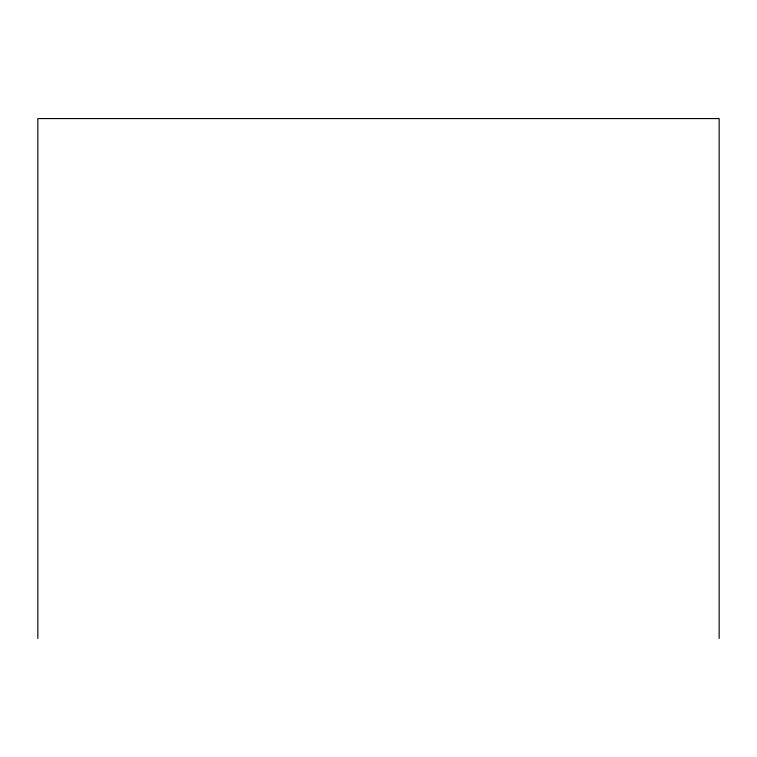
<?xml version="1.0" encoding="UTF-8"?>
<svg xmlns="http://www.w3.org/2000/svg" width="757" height="757" viewBox="0 0 757 757"><rect width="100%" height="100%" fill="white"/><g stroke="black" fill="none" stroke-linecap="round" stroke-linejoin="round"><path stroke-width="1.14" d="M719.15 638.435L719.15 118.565L37.85 118.565L37.85 638.435"/></g></svg>
